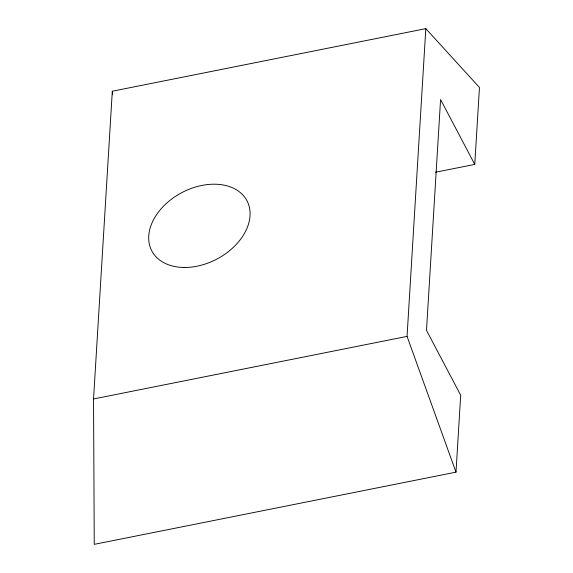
<?xml version="1.0" encoding="UTF-8"?>
<svg xmlns="http://www.w3.org/2000/svg" width="573" height="573" viewBox="0 0 573 573"><rect width="100%" height="100%" fill="white"/><g stroke="black" fill="none" stroke-linecap="round" stroke-linejoin="round"><path stroke-width="0.86" d="M474.766 164.408L440.573 99.552L426.491 330.356L460.692 395.22L456.001 472.152L94.258 544.35L93.542 398.966L112.308 91.222L425.818 28.65L479.458 87.476L474.766 164.408L435.451 172.258M456.001 472.152L407.052 336.394L425.818 28.65M93.542 398.966L407.052 336.394M112.308 91.222L112.587 94.774M183.904 267.469A53.79 37.567 -27.8 0 0 248.947 205.621A53.79 37.567 -27.8 0 0 165.318 204.425A53.79 37.567 -27.8 0 0 183.904 267.469"/></g></svg>
